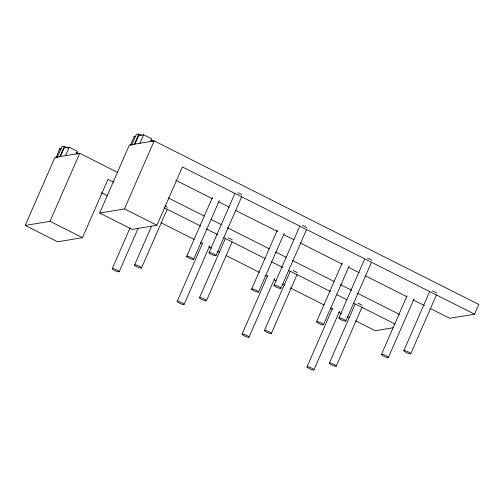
<?xml version="1.0" encoding="UTF-8"?>
<svg xmlns="http://www.w3.org/2000/svg" width="504" height="504" viewBox="0 0 504 504"><rect width="100%" height="100%" fill="white"/><g stroke="black" fill="none" stroke-linecap="round" stroke-linejoin="round"><path stroke-width="0.76" d="M61.211 148.938L60.165 148.712A3.043 0.573 23.6 0 0 59.711 148.787L56.139 157.664M59.711 148.787L59.856 149.165M135.671 136.527L134.625 136.307A3.043 0.573 23.6 0 0 134.177 136.382L130.599 145.259M134.177 136.382L134.316 136.754M113.57 182.196L107.95 179.361L82.48 237.667L57.658 241.8L25.2 225.439L54.917 157.424L79.739 153.292L117.678 172.406M57.399 157.009L61.853 146.809L64.336 146.393L67.586 148.031M59.881 156.599L64.336 146.393M60.499 156.492L64.216 147.993L69.18 147.162L77.295 151.257L76.054 154.085M65.463 155.667L69.18 147.162M25.2 225.439L50.022 221.306L79.739 153.292M474.554 314.175L182.41 166.956L156.939 225.257L132.124 229.396L99.66 213.034L129.377 145.02L154.199 140.881L478.8 304.46L474.554 314.175L449.732 318.308L430.07 308.404M131.859 144.604L136.319 134.404L138.795 133.988L141.397 135.299M134.341 144.194L138.795 133.988M134.959 144.087L138.676 135.589L143.64 134.757L151.754 138.846L150.52 141.681M139.923 143.262L143.64 134.757M99.66 213.034L124.482 208.902L154.199 140.881M112.247 268.701L130.076 227.89M119.171 271.732A3.78 0.712 23.6 0 0 114.238 268.897A3.78 0.712 23.6 0 0 113.715 270.024A3.78 0.712 23.6 0 0 119.171 271.732L138.254 228.054M134.581 264.978L151.477 226.315M141.504 268.015A3.78 0.712 23.6 0 0 136.571 265.18A3.78 0.712 23.6 0 0 136.055 266.301A3.78 0.712 23.6 0 0 141.504 268.015L167.158 209.299M186.707 256.297L212.36 197.581M193.631 259.327A3.78 0.712 23.6 0 0 188.698 256.492A3.78 0.712 23.6 0 0 188.175 257.62A3.78 0.712 23.6 0 0 193.631 259.327L219.284 200.611M177.162 301.417L202.816 242.701M184.092 304.447A3.78 0.712 23.6 0 0 179.153 301.613A3.78 0.712 23.6 0 0 178.637 302.74A3.78 0.712 23.6 0 0 184.092 304.447L209.74 245.732M209.047 252.573L234.694 193.857M215.97 255.61A3.78 0.712 23.6 0 0 211.037 252.769A3.78 0.712 23.6 0 0 210.514 253.896A3.78 0.712 23.6 0 0 215.97 255.61L241.618 196.894M199.502 297.694L225.156 238.978M206.426 300.731A3.78 0.712 23.6 0 0 201.493 297.889A3.78 0.712 23.6 0 0 200.976 299.017A3.78 0.712 23.6 0 0 206.426 300.731L232.079 242.014M251.628 289.012L277.276 230.297M258.552 292.043A3.78 0.712 23.6 0 0 253.619 289.208A3.78 0.712 23.6 0 0 253.096 290.329A3.78 0.712 23.6 0 0 258.552 292.043L284.199 233.327M242.084 334.133L267.737 275.417M249.007 337.163A3.78 0.712 23.6 0 0 244.075 334.328A3.78 0.712 23.6 0 0 243.558 335.45A3.78 0.712 23.6 0 0 249.007 337.163L274.661 278.447M273.962 285.289L299.615 226.573M280.886 288.32A3.78 0.712 23.6 0 0 275.953 285.484A3.78 0.712 23.6 0 0 275.436 286.612A3.78 0.712 23.6 0 0 280.886 288.32L306.539 229.603M264.424 330.41L290.077 271.694M271.347 333.44A3.78 0.712 23.6 0 0 266.414 330.605A3.78 0.712 23.6 0 0 265.898 331.733A3.78 0.712 23.6 0 0 271.347 333.44L297.001 274.724M316.543 321.728L342.197 263.012M323.474 324.759A3.78 0.712 23.6 0 0 318.534 321.924A3.78 0.712 23.6 0 0 318.018 323.045A3.78 0.712 23.6 0 0 323.474 324.759L349.121 266.043M307.005 366.849L332.659 308.133M313.929 369.879A3.78 0.712 23.6 0 0 308.996 367.044A3.78 0.712 23.6 0 0 308.479 368.166A3.78 0.712 23.6 0 0 313.929 369.879L339.583 311.163M338.883 318.005L364.537 259.289M345.807 321.035A3.78 0.712 23.6 0 0 340.874 318.2A3.78 0.712 23.6 0 0 340.358 319.328A3.78 0.712 23.6 0 0 345.807 321.035L371.461 262.319M329.345 363.126L354.999 304.41M336.269 366.156A3.78 0.712 23.6 0 0 331.336 363.321A3.78 0.712 23.6 0 0 330.813 364.442A3.78 0.712 23.6 0 0 336.269 366.156L361.922 307.44M381.465 354.444L407.119 295.728M388.389 357.475A3.78 0.712 23.6 0 0 383.456 354.64A3.78 0.712 23.6 0 0 382.939 355.761A3.78 0.712 23.6 0 0 388.389 357.475L414.042 298.759M403.805 350.721L429.458 292.005M410.729 353.751A3.78 0.712 23.6 0 0 405.796 350.916A3.78 0.712 23.6 0 0 405.279 352.038A3.78 0.712 23.6 0 0 410.729 353.751L436.382 295.035M393.114 327.745L375.272 330.719L355.61 320.809M131.96 145.032L130.914 144.812A3.043 0.573 23.6 0 0 130.46 144.881M57.847 157.544L56.448 157.216A3.043 0.573 23.6 0 0 56.001 157.292M150.91 140.219L152.164 140.755A5.846 1.109 23.6 0 1 153.329 141.309M76.444 152.63L77.704 153.159A5.846 1.109 23.6 0 1 78.87 153.714M151.78 140.534L153.733 141.511M175.852 180.293L212.367 198.696M218.692 201.883L229.226 207.188M235.544 210.376L277.679 231.607M283.298 234.442L293.832 239.746M300.151 242.934L342.285 264.165M348.611 267.353L359.144 272.658M365.463 275.846L406.898 296.724M413.217 299.905L424.45 305.569M168.267 197.902L204.095 215.958M211.126 219.498L221.666 224.809M227.285 227.644L269.438 248.888M275.764 252.069L286.303 257.38M292.622 260.568L334.076 281.459M340.402 284.647L351.647 290.31M357.267 293.139L399.42 314.383M77.32 152.939L78.618 153.594M164.134 207.673L200.649 226.076M206.268 228.911L217.507 234.568M223.826 237.756L265.262 258.634M271.58 261.822L282.813 267.479M288.433 270.314L330.567 291.545M336.187 294.374L346.721 299.685M353.745 303.225L395.18 324.104M101.392 192.698L107.711 195.886M161.085 222.781L194.09 239.413M200.409 242.6L202.513 243.659M208.839 246.847L211.648 248.258M217.262 251.093L219.372 252.151M226.391 255.692L259.402 272.324M265.016 275.152L267.826 276.57M274.144 279.758L276.255 280.816M282.574 284.004L284.684 285.062M290.298 287.897L324.009 304.882M330.328 308.07L332.438 309.128M338.757 312.316L341.567 313.727M347.18 316.562L349.291 317.621M124.482 208.902L156.939 225.257M50.022 221.306L82.48 237.667M164.953 205.846A3.78 0.712 23.6 0 1 167.334 207.22M228.161 237.875A3.78 0.712 23.6 0 1 232.256 239.936M293.082 270.585A3.78 0.712 23.6 0 1 297.171 272.651M358.004 303.301A3.78 0.712 23.6 0 1 362.093 305.367M432.464 290.896A3.78 0.712 23.6 0 1 436.552 292.956M367.542 258.18A3.78 0.712 23.6 0 1 371.637 260.247M302.62 225.464A3.78 0.712 23.6 0 1 306.716 227.531M237.699 192.755A3.78 0.712 23.6 0 1 241.794 194.815"/></g></svg>
